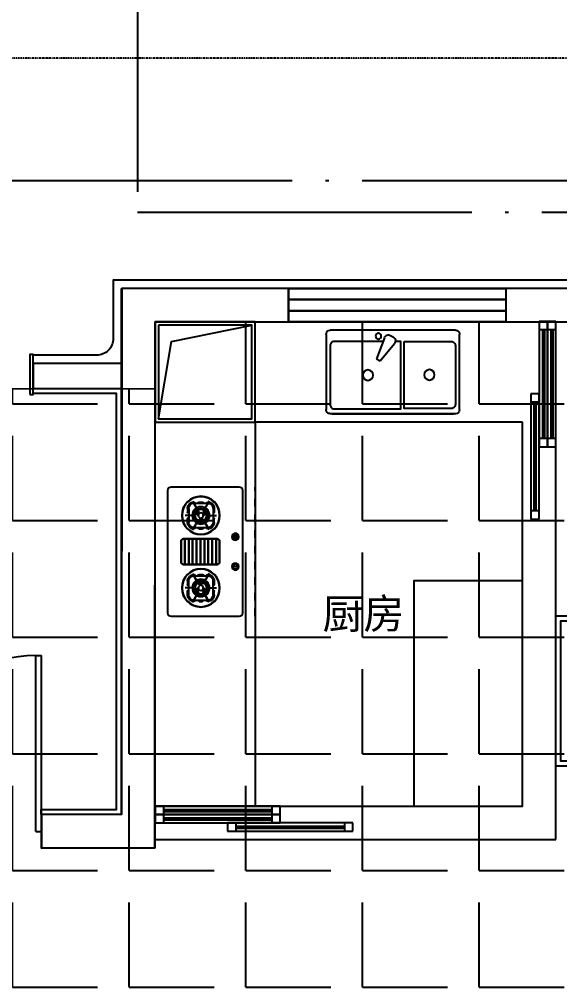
# Model space of a CAD drawing. Extents: x -284868 to 304789, y -137694 to 137894.
# Drawn here: x 264068 to 267302, y -110361 to -104558 of the extents above; entities that cross this region are included whole.
import ezdxf
from ezdxf.enums import TextEntityAlignment as Align

# ---------------------------------------------------------------- set-up
doc = ezdxf.new("R2010")
doc.units = 0
for name, pattern in [('AX-COMP-140B（200）$0$DASH', [0.35, 0.25, -0.1]), ('BORDER2', [0.875, 0.25, -0.125, 0.25, -0.125, 0, -0.125]), ('DASH', [0.35, 0.25, -0.1]), ('DOTE', [2.42, 2, -0.2, 0.02, -0.2]), ('HIDDEN2', [0.1875, 0.125, -0.0625])]:
    doc.linetypes.add(name, pattern=pattern)
doc.layers.get('0').update_dxf_attribs({"linetype": 'CONTINUOUS'})
for name, color, linetype in [('0-墙', 4, 'CONTINUOUS'), ('0-底图', 251, 'CONTINUOUS'), ('0-窗', 11, 'CONTINUOUS'), ('0-非设计区域', 251, 'CONTINUOUS'), ('P-完成面', 42, 'CONTINUOUS'), ('WIRE-广播线', 220, 'DOTE'), ('WIRE-网络', 130, 'BORDER2')]:
    doc.layers.add(name, color=color, linetype=linetype)
doc.styles.add('_TCH_DYN', font='')
doc.styles.add('AX-COMP-140B（200）$0$zz-0', font='')
doc.styles.add('繁线体', font='')
doc.styles.get('_TCH_DYN').set_extended_font_data('SimSun')
doc.styles.get('AX-COMP-140B（200）$0$zz-0').set_extended_font_data('SimHei')
doc.styles.get('繁线体').set_extended_font_data('SimSun')

# ---------------------------------------------------------------- blocks, each defined once
blk = doc.blocks.new('2000000011AX-COMP-140B（200）$0$111110111022110811071652CDX双头炉灶164')
for points in [[(-107.6, 120.2, 1), (-107.6, 117.2, 1)], [(-100.7, 131.7, 1), (-103.7, 131.7, 1)], [(102.2, 133.3, 1), (102.2, 130.2, 1)], [(109.2, 118.7, 1), (106.1, 118.7, 1)]]:
    blk.add_hatch(color=256).paths.add_polyline_path(points)
for p, q in [((-217, 355.9), (-217, 419.5)), ((-74.5, 423.9), (74.5, 423.9)), ((-74.5, 421.8), (74.5, 421.8)), ((217, 355.9), (217, 419.5)), ((-302.8, 375.2), (-238.7, 338.1)), ((-243.2, 340.8), (-298.2, 372.6)), ((-290, 367.3), (-290, 283.9)), ((-258.7, 405.9), (-258.7, 405.9)), ((-258.7, 405.9), (-239.4, 405.9)), ((-258.7, 398.6), (-175.3, 398.6)), ((-238.7, 348.6), (-226, 355.9)), ((-229.5, 335), (-238.7, 348.6)), ((-224.8, 339.2), (-232.4, 352.3)), ((-218.8, 341.2), (-226, 355.9)), ((-131.2, 375.2), (-195.3, 338.1)), ((-175.3, 405.9), (-194.6, 405.9)), ((-190.8, 340.8), (-135.7, 372.6)), ((-144, 367.3), (-144, 283.9)), ((-74.5, 400.5), (74.5, 400.5)), ((-74.5, 398.3), (74.5, 398.3)), ((-74.5, 377), (74.5, 377)), ((-74.5, 374.9), (74.5, 374.9)), ((-74.5, 353.6), (74.5, 353.6)), ((-74.5, 351.5), (74.5, 351.5)), ((131.2, 375.2), (195.3, 338.1)), ((190.8, 340.8), (135.7, 372.6)), ((144, 367.3), (144, 283.9)), ((175.3, 405.9), (194.6, 405.9)), ((258.7, 398.6), (175.3, 398.6)), ((218.8, 341.2), (226, 355.9)), ((224.8, 339.2), (232.4, 352.3)), ((238.7, 348.6), (226, 355.9)), ((229.5, 335), (238.7, 348.6)), ((302.8, 375.2), (238.7, 338.1)), ((258.7, 405.9), (239.4, 405.9)), ((243.2, 340.8), (298.2, 372.6)), ((258.7, 405.9), (258.7, 405.9)), ((290, 367.3), (290, 283.9)), ((-302.8, 276.1), (-238.7, 313.1)), ((-243.2, 310.5), (-298.2, 278.7)), ((-297.3, 335.5), (-297.3, 315.7)), ((-229.5, 316.3), (-238.7, 302.7)), ((-226, 295.4), (-238.7, 302.7)), ((-224.8, 312.1), (-232.4, 299)), ((-218.8, 310.1), (-226, 295.4)), ((-217, 295.4), (-217, 231.8)), ((-202.6, 331.8), (-186.2, 332.9)), ((-202.6, 319.4), (-186.2, 318.3)), ((-201.3, 325.6), (-186.2, 325.6)), ((-131.2, 276.1), (-195.3, 313.1)), ((-190.8, 310.5), (-135.7, 278.7)), ((-186.2, 332.9), (-186.2, 318.3)), ((-136.7, 335.5), (-136.7, 315.7)), ((-74.5, 330.2), (74.5, 330.2)), ((-74.5, 328), (74.5, 328)), ((-74.5, 306.7), (74.5, 306.7)), ((-74.5, 304.6), (74.5, 304.6)), ((131.2, 276.1), (195.3, 313.1)), ((190.8, 310.5), (135.7, 278.7)), ((136.7, 335.5), (136.7, 315.7)), ((186.2, 332.9), (186.2, 318.3)), ((202.6, 331.8), (186.2, 332.9)), ((201.3, 325.6), (186.2, 325.6)), ((202.6, 319.4), (186.2, 318.3)), ((217, 295.4), (217, 231.8)), ((218.8, 310.1), (226, 295.4)), ((224.8, 312.1), (232.4, 299)), ((226, 295.4), (238.7, 302.7)), ((229.5, 316.3), (238.7, 302.7)), ((302.8, 276.1), (238.7, 313.1)), ((243.2, 310.5), (298.2, 278.7)), ((297.3, 335.5), (297.3, 315.7)), ((-258.7, 252.7), (-175.3, 252.7)), ((-258.7, 245.4), (-239.4, 245.4)), ((-175.3, 245.4), (-194.6, 245.4)), ((-175.3, 245.4), (-175.3, 245.4)), ((-74.5, 283.3), (74.5, 283.3)), ((-74.5, 281.1), (74.5, 281.1)), ((-74.5, 259.8), (74.5, 259.8)), ((-74.5, 257.7), (74.5, 257.7)), ((-74.5, 236.4), (74.5, 236.4)), ((-74.5, 234.3), (74.5, 234.3)), ((258.7, 252.7), (175.3, 252.7)), ((175.3, 245.4), (175.3, 245.4)), ((175.3, 245.4), (194.6, 245.4)), ((258.7, 245.4), (239.4, 245.4))]:
    blk.add_line(p, q)
at = {"linetype": 'AX-COMP-140B（200）$0$DASH', "ltscale": 0.3}
blk.add_line((386.2, 0), (-386.2, 0), dxfattribs=at)
for points in [[(-365.4, 75, -0.414214), (-386.2, 95.9), (-386.2, 504.1, -0.414214), (-365.4, 525), (365.4, 525, -0.414214), (386.2, 504.1), (386.2, 95.9, -0.414214), (365.4, 75)], [(-76.6, 429.4, -0.414214), (-59.5, 446.4), (59.5, 446.4, -0.414214), (76.6, 429.4), (76.6, 228.8, -0.414214), (59.5, 211.7), (-59.5, 211.7, -0.414214), (-76.6, 228.8)], [(-74.5, 429.4, -0.414214), (-59.5, 444.3), (59.5, 444.3, -0.414214), (74.5, 429.4), (74.5, 228.8, -0.414214), (59.5, 213.9), (-59.5, 213.9, -0.414214), (-74.5, 228.8)], [(-91.3, 101.2), (-91.3, 136.1, -1), (-87, 136.1), (-87, 101.2, -1)], [(91.3, 101.2), (91.3, 136.1, 1), (87, 136.1), (87, 101.2, 1)]]:
    blk.add_lwpolyline(points, format="xyb", close=True)
at = {"const_width": 1.04}
for points in [[(-217, 355.9), (-217, 419.5)], [(217, 355.9), (217, 419.5)], [(-243.2, 340.8), (-298.2, 372.6)], [(-190.8, 340.8), (-135.7, 372.6)], [(190.8, 340.8), (135.7, 372.6)], [(243.2, 340.8), (298.2, 372.6)], [(-243.2, 310.5), (-298.2, 278.7)], [(-217, 295.4), (-217, 231.8)], [(-190.8, 310.5), (-135.7, 278.7)], [(190.8, 310.5), (135.7, 278.7)], [(217, 295.4), (217, 231.8)], [(243.2, 310.5), (298.2, 278.7)]]:
    blk.add_lwpolyline(points, dxfattribs=at)
for points in [[(-217, 341.3, -1), (-217, 310, -1), (-217, 341.3, -1)], [(217, 341.3, 1), (217, 310, 1), (217, 341.3, 1)]]:
    blk.add_lwpolyline(points, format="xyb", dxfattribs=at)
for centre, radius in [((-217, 325.6), 114.5), ((-217, 325.6), 112.3), ((217, 325.6), 114.5), ((217, 325.6), 112.3), ((-217, 325.6), 52.1), ((-217, 325.6), 41.7), ((-217, 325.6), 38.6), ((-217, 325.6), 35.4), ((217, 325.6), 52.1), ((217, 325.6), 41.7), ((217, 325.6), 38.6), ((217, 325.6), 35.4), ((-217, 325.6), 15.6), ((217, 325.6), 15.6), ((-89.1, 118.7), 20.6), ((-107.6, 118.7), 1.53), ((-102.2, 131.7), 1.53), ((89.1, 118.7), 20.6), ((102.2, 131.7), 1.53), ((107.6, 118.7), 1.53)]:
    blk.add_circle(centre, radius)
for centre, radius, start, end in [((-258.7, 367.3), 38.6, 90, 180), ((-284.9, 369.5), 12.6, 189.66757, 246.08239), ((-258.7, 367.3), 31.3, 90, 180), ((-239.1, 396.6), 9.33, 12.56398, 91.68605), ((-224.3, 338.2), 17.8, 95.73063, 144.26937), ((-194.8, 396.6), 9.33, 88.31395, 167.43602), ((-175.3, 367.3), 38.6, 0, 90), ((-175.3, 367.3), 31.3, 0, 90), ((-149.1, 369.5), 12.6, 293.91761, 350.33243), ((175.3, 367.3), 38.6, 90, 180), ((149.1, 369.5), 12.6, 189.66757, 246.08239), ((175.3, 367.3), 31.3, 90, 180), ((194.8, 396.6), 9.33, 12.56398, 91.68605), ((224.3, 338.2), 17.8, 35.73063, 84.26937), ((239.1, 396.6), 9.33, 88.31395, 167.43602), ((258.7, 367.3), 38.6, 0, 90), ((258.7, 367.3), 31.3, 0, 90), ((284.9, 369.5), 12.6, 293.91761, 350.33243), ((-287.9, 335.8), 9.33, 102.56398, 181.68605), ((-287.9, 315.5), 9.33, 178.31395, 257.43602), ((-284.9, 281.8), 12.6, 113.91761, 170.33243), ((-224.3, 313), 17.8, 215.73063, 264.26937), ((-202.4, 325.6), 17.8, 335.73063, 24.26937), ((-146, 335.8), 9.33, 358.31395, 77.43602), ((-146, 315.5), 9.33, 282.56398, 1.68605), ((-149.1, 281.8), 12.6, 9.66757, 66.08239), ((146, 335.8), 9.33, 102.56398, 181.68605), ((146, 315.5), 9.33, 178.31395, 257.43602), ((149.1, 281.8), 12.6, 113.91761, 170.33243), ((202.4, 325.6), 17.8, 155.73063, 204.26937), ((224.3, 313), 17.8, 275.73063, 324.26937), ((287.9, 335.8), 9.33, 358.31395, 77.43602), ((287.9, 315.5), 9.33, 282.56398, 1.68605), ((284.9, 281.8), 12.6, 9.66757, 66.08239), ((-258.7, 283.9), 38.6, 180, 270), ((-258.7, 283.9), 31.3, 180, 270), ((-239.1, 254.7), 9.33, 268.31395, 347.43602), ((-194.8, 254.7), 9.33, 192.56398, 271.68605), ((-175.3, 283.9), 31.3, 270, 0), ((-175.3, 283.9), 38.6, 270, 0), ((175.3, 283.9), 38.6, 180, 270), ((175.3, 283.9), 31.3, 180, 270), ((194.8, 254.7), 9.33, 268.31395, 347.43602), ((239.1, 254.7), 9.33, 192.56398, 271.68605), ((258.7, 283.9), 31.3, 270, 0), ((258.7, 283.9), 38.6, 270, 0), ((-89.1, 118.7), 16.3, 97.49421, 262.50579), ((-89.1, 118.7), 16.3, 277.49421, 82.50579), ((89.1, 118.7), 16.3, 97.49421, 262.50579), ((89.1, 118.7), 16.3, 277.49421, 82.50579)]:
    blk.add_arc(centre, radius, start, end)
at = {"style": 'AX-COMP-140B（200）$0$zz-0', "flags": 9}
for tag in ['YSIZE', 'XSIZE']:
    blk.add_attdef(tag, (0, 525), '', height=0.533, dxfattribs=at)
blk = doc.blocks.new('*U379')
blk.add_blockref('2000000011AX-COMP-140B（200）$0$111110111022110811071652CDX双头炉灶164', (0, -525))
blk = doc.blocks.new('2000000011AX-COMP-140B（200）$0$111110111022110811071652CDX双盆洗菜盆163')
for p, q in [((-400, 75), (-400, 525)), ((-375, 550), (375, 550)), ((400, 525), (400, 75)), ((75.9, 366.3), (-9.9, 470.6)), ((14.3, 518.1), (-3.1, 508)), ((50.2, 505.2), (97.5, 378.8)), ((97.5, 378.8), (75.9, 366.3)), ((-375, 50), (375, 50)), ((362.6, 50), (-362.6, 50))]:
    blk.add_line(p, q)
at = {"linetype": 'AX-COMP-140B（200）$0$DASH', "ltscale": 0.3}
blk.add_line((-400, 0), (400, 0), dxfattribs=at)
blk.add_lwpolyline([(-67.6, 482.3), (-349.4, 482.3, 0.414214), (-374.4, 457.3), (-374.4, 106.2, 0.414214), (-349.4, 81.2), (-67.6, 81.2)], format="xyb", close=True)
blk.add_lwpolyline([(58.7, 482.3), (351.1, 482.3, -0.414214), (376.1, 457.3), (376.1, 104.4, -0.414214), (351.1, 79.4), (-47.2, 79.4), (-47.2, 482.3), (-15.3, 482.3)], format="xyb")
for centre, radius in [((86.7, 514.7), 17.5), ((-218.9, 282.7), 31.2), ((149.2, 280.9), 31.2)]:
    blk.add_circle(centre, radius)
for centre, start, end in [((-375, 525), 90, 180), ((375, 525), 0, 90), ((9.4, 486.4), 120, 219.46232), ((26.8, 496.5), 20.53768, 120), ((-375, 75), 180, 270), ((375, 75), 270, 0)]:
    blk.add_arc(centre, 25, start, end)
blk = doc.blocks.new('*U372')
blk.add_blockref('2000000011AX-COMP-140B（200）$0$111110111022110811071652CDX双盆洗菜盆163', (0, -525))
blk = doc.blocks.new('2000000011A-140Y-S$0$A$C663954EF153')
for p, q in [((0, 0), (0, -50)), ((750, 0), (0, 0)), ((50, 0), (50, -50)), ((0, -50), (750, -50)), ((50, -19), (700, -19)), ((50, -31), (700, -31)), ((700, 0), (700, -50)), ((750, -50), (750, 0))]:
    blk.add_line(p, q)
blk = doc.blocks.new('WSGSEDRHD')
for points in [[(-380, 780), (-380, 180), (220, 180), (220, 780)], [(-360, 760), (-360, 200), (200, 200), (200, 760)]]:
    blk.add_lwpolyline(points, close=True)
blk.add_lwpolyline([(-360, 200), (-282.2, 662.4), (200, 760)])
blk = doc.blocks.new('A$C6B9D541B')
at = {"ltscale": 500}
for p, q in [((-15, 20), (-15, 277.5)), ((425, 277.5), (425, 20)), ((405, 0), (5, 0))]:
    blk.add_line(p, q, dxfattribs=at)
at = {"linetype": 'HIDDEN2', "ltscale": 500}
for p, q in [((-5, 78.3), (-5, 277.5)), ((415, 277.5), (415, 78.3))]:
    blk.add_line(p, q, dxfattribs=at)
at = {"ltscale": 500}
blk.add_lwpolyline([(-15, 277.5), (-15, 440, -0.414214), (5, 460), (405, 460, -0.414214), (425, 440), (425, 277.5)], format="xyb", dxfattribs=at)
at = {"linetype": 'HIDDEN2', "ltscale": 500}
blk.add_lwpolyline([(-5, 277.5), (-5, 440, -0.414214), (5, 450), (405, 450, -0.414214), (415, 440), (415, 277.5)], format="xyb", dxfattribs=at)
for centre, radius, start, end in [((205, -793.1), 896.7, 75.79752, 104.20248), ((203.7, -1474), 1552.3, 81.80427, 98.09956)]:
    blk.add_arc(centre, radius, start, end, dxfattribs=at)
at = {"ltscale": 500}
for centre, start, end in [((5, 20), 180, 270), ((405, 20), 270, 0)]:
    blk.add_arc(centre, 20, start, end, dxfattribs=at)
blk = doc.blocks.new('*U393')
at = {"ltscale": 500}
blk.add_lwpolyline([(0, 0), (1800, 0), (1800, 900), (0, 900)], close=True, dxfattribs=at)
at = {"color": 253, "ltscale": 500}
blk.add_lwpolyline([(30, 30), (1770, 30), (1770, 870), (30, 870)], close=True, dxfattribs=at)
at = {"rotation": 180}
for p in [(555, 1177.5), (1105, 1177.5), (1655, 1177.5)]:
    blk.add_blockref('A$C6B9D541B', p, dxfattribs=at)
at = {"xscale": -1}
for p in [(555, -277.5), (1105, -277.5), (1655, -277.5)]:
    blk.add_blockref('A$C6B9D541B', p, dxfattribs=at)
at = {"color": 253, "style": '繁线体'}
blk.add_text('1800*900', height=75, dxfattribs=at).set_placement((244.5, 807.5), align=Align.MIDDLE_CENTER)
blk = doc.blocks.new('2$DorLib2D$00000225')
for p, q in [((0.475, -0.0014), (0.475, 0.7521)), ((0.475, 0.7521), (0.5, 0.7521)), ((0.5, -0.0014), (0.5, 0.7521)), ((-0.5, 0), (-0.5, 0.252)), ((-0.475, 0.252), (-0.5, 0.252)), ((-0.475, 0), (-0.475, 0.252)), ((-0.475, 0), (-0.5, 0)), ((0.475, -0.0014), (0.5, -0.0014))]:
    blk.add_line(p, q)
for centre, radius, start, end in [((0.5046, -0.0019), 0.7546, 92.2493, 179.7238), ((-0.5008, 0.0026), 0.2508, 359.7899, 84.0974)]:
    blk.add_arc(centre, radius, start, end)
blk = doc.blocks.new('2$TCHSYS$WIN2D')
for p, q in [((-0.5, 0.5), (0.5, 0.5)), ((-0.5, 0.5), (-0.5, -0.5)), ((0.5, 0.5), (0.5, -0.5)), ((0.5, 0.1667), (-0.5, 0.1667)), ((0.5, -0.1667), (-0.5, -0.1667)), ((-0.5, -0.5), (0.5, -0.5))]:
    blk.add_line(p, q)
blk = doc.blocks.new('DDDDDDDGFDSG')
for p, q in [((424810.9, 11359.4), (424811, 14509.3)), ((425811, 14509.3), (424811, 14509.3)), ((425811, 14309.3), (425811, 14509.3)), ((430211.4, 14509.3), (427111, 14509.3)), ((427111, 14509.3), (427111, 14309.3)), ((425010.9, 11159.4), (425011, 14309.3)), ((425011, 14309.3), (425811, 14309.3)), ((427111, 14309.3), (430011.4, 14309.3)), ((424810.9, 11359.4), (424332, 11359.4)), ((424332, 11359.4), (424332, 11159.4)), ((424332, 11159.4), (425010.9, 11159.4))]:
    blk.add_line(p, q)
at = {"linetype": 'DASH'}
for points in [[(425010.9, 11209.3), (427410.9, 11209.3), (427411, 13709.3)], [(425010.9, 11409.3), (427210.9, 11409.3), (427211, 13709.3)]]:
    blk.add_lwpolyline(points, dxfattribs=at)
blk.add_lwpolyline([(427210.4, 13709), (425611.1, 13709.2), (425611.1, 11409.1)])
blk.add_lwpolyline([(427211.1, 12759.1), (426561.1, 12759.1), (426561.1, 11409.3), (427211.1, 11409.3)], close=True)
for name, p, xscale, yscale, zscale, rotation in [('2$TCHSYS$WIN2D', (426461, 14409.3), -1300, 200, -1300, 1.654676395901333e-11), ('2$DorLib2D$00000225', (423632, 11259.4), 1400, 1400, 200, 1.654673577002396e-11)]:
    blk.add_blockref(name, p, dxfattribs=dict(xscale=xscale, yscale=yscale, zscale=zscale, rotation=rotation))
blk.add_blockref('WSGSEDRHD', (425391.1, 13529.3))
at = {"linetype": 'DASH', "extrusion": (-4.57358e-09, -1.71102e-09, 1), "rotation": 269.9998194176586}
for p in [(427360.8, 14311.3, 0), (427410.8, 14311.3, 0), (427310.8, 13878, 0)]:
    blk.add_blockref('2000000011A-140Y-S$0$A$C663954EF153', p, dxfattribs=at)
at = {"extrusion": (-1.71017e-09, 4.57407e-09, -1)}
for name, p, zscale, rotation in [('*U372', (-426434.8, 14234.1, 0), -1, 359.9987641515798), ('*U379', (-425086.1, 12933, 0), -0.9999999999999999, 269.9987641515806)]:
    blk.add_blockref(name, p, dxfattribs=dict(at, zscale=zscale, rotation=rotation))
at = {"extrusion": (1.26587e-20, 8.74071e-22, -1), "zscale": -1, "rotation": 359.9995999685073}
blk.add_blockref('*U393', (-429210.9, 11649.2), dxfattribs=at)
at = {"linetype": 'DASH', "extrusion": (1.71102e-09, -4.57358e-09, 1), "rotation": 359.9998194176588}
for p in [(425011.1, 11409.1, 0), (425011.1, 11359.1, 0), (425444.4, 11309.1, 0)]:
    blk.add_blockref('2000000011A-140Y-S$0$A$C663954EF153', p, dxfattribs=at)
at = {"style": '_TCH_DYN'}
blk.add_text('厨房', height=180, rotation=0.24476, dxfattribs=at).set_placement((426504.9, 12418.7), align=Align.BOTTOM_RIGHT)

msp = doc.modelspace()

# ---------------------------------------------------------------- hatches: boundary and pattern name
at = {"layer": '0-非设计区域', "ltscale": 3}
h = msp.add_hatch(dxfattribs=at)
h.set_pattern_fill('ANGLE', color=256, scale=100)
h.set_pattern_definition([(0, (-155771.8, 278012.8), (0, 698.5), [508, -190.5]), (90, (-155771.8, 278012.8), (-698.5, 4e-14), [508, -190.5])])
h.paths.add_polyline_path([(261379.1, -114718.5), (261379.1, -113518.5), (259679.1, -113518.5), (259679.1, -109518.5), (261969.7, -109518.5), (261969.7, -106768.6), (264880, -106769.7), (264880.2, -106368.6), (269880.2, -106373.5), (269879.1, -107818.5), (277479.1, -107818.5), (277479.1, -109518.5), (279529.1, -109518.5), (279529.1, -114118.5), (269879.1, -114118.5), (269879.1, -115968.5), (264879.1, -115968.5), (264879.1, -114718.5)])

# ---------------------------------------------------------------- linework, layer by layer
at = {"layer": '0-墙', "ltscale": 3}
msp.add_lwpolyline([(264880.2, -106368.6), (265680.2, -106368.6), (265680.2, -106168.6), (264680.2, -106168.6), (264679.1, -109318.5), (264199.1, -109318.5), (264199.1, -109518.5), (264879.1, -109518.5), (264880.2, -106368.6)], dxfattribs=at)
for points in [[(266980.2, -106368.6), (267480.2, -106368.6), (267480.2, -106168.6), (266980.2, -106168.6)], [(264679.8, -106618.6), (264149.8, -106618.6), (264149.8, -106768.6), (264679.8, -106768.6)]]:
    msp.add_lwpolyline(points, close=True, dxfattribs=at)
at = {"layer": '0-窗'}
for points in [[(265680.2, -106168.6), (266980.2, -106168.6), (266980.2, -106368.6), (265680.2, -106368.6)], [(265680.2, -106233.6), (266980.2, -106233.6), (266980.2, -106303.6), (265680.2, -106303.6)]]:
    msp.add_lwpolyline(points, close=True, dxfattribs=at)
at = {"layer": '0-非设计区域', "ltscale": 3}
msp.add_lwpolyline([(261379.1, -114718.5), (261379.1, -113518.5), (259679.1, -113518.5), (259679.1, -109518.5), (261969.7, -109518.5), (261969.7, -106768.6), (264880, -106769.7), (264880.2, -106368.6), (269880.2, -106373.5), (269879.1, -107818.5), (277479.1, -107818.5), (277479.1, -109518.5), (279529.1, -109518.5), (279529.1, -114118.5), (269879.1, -114118.5), (269879.1, -115968.5), (264879.1, -115968.5), (264879.1, -114718.5), (261379.1, -114718.5)], dxfattribs=at)
at = {"layer": 'P-完成面'}
msp.add_lwpolyline([(266764.1, -103723.5), (266749.1, -103723.5), (266749.1, -103738.5), (278329.1, -103738.5), (278329.1, -106118.5), (277429.1, -106118.5), (277429.1, -107568.5), (270130.2, -107568.5), (270130.2, -106118.6), (264629.8, -106118.6), (264629.8, -106468.6, -0.414239), (264529.8, -106568.6), (264149.8, -106568.6)], format="xyb", dxfattribs=at)
msp.add_lwpolyline([(264129.8, -106803.6), (264149.8, -106803.6), (264149.8, -106563.6), (264129.8, -106563.6)], close=True, dxfattribs=at)
msp.add_lwpolyline([(264199.1, -109318.5), (264199.1, -109288.5), (264649.8, -109288.5), (264649.8, -106798.6), (264149.8, -106798.6)], dxfattribs=at)
at = {"layer": 'WIRE-广播线', "ltscale": 1000}
for points in [[(264775.7, -93910.6), (264775.7, -105712.8), (277758.5, -105712.8), (277758.5, -108938.9), (279189.8, -108938.9)], [(270867.4, -105327.4), (270540.3, -105525.2), (262835.3, -105525.2), (262835.3, -103415.7)]]:
    msp.add_lwpolyline(points, dxfattribs=at)
at = {"layer": 'WIRE-网络'}
msp.add_lwpolyline([(268965.3, -104790), (260811, -104790), (260811, -109518.5)], dxfattribs=at)

# ---------------------------------------------------------------- block references
at = {"layer": '0-底图'}
msp.add_blockref('DDDDDDDGFDSG', (-160131.2, -120677.9), dxfattribs=at)

doc.saveas('drawing.dxf')
